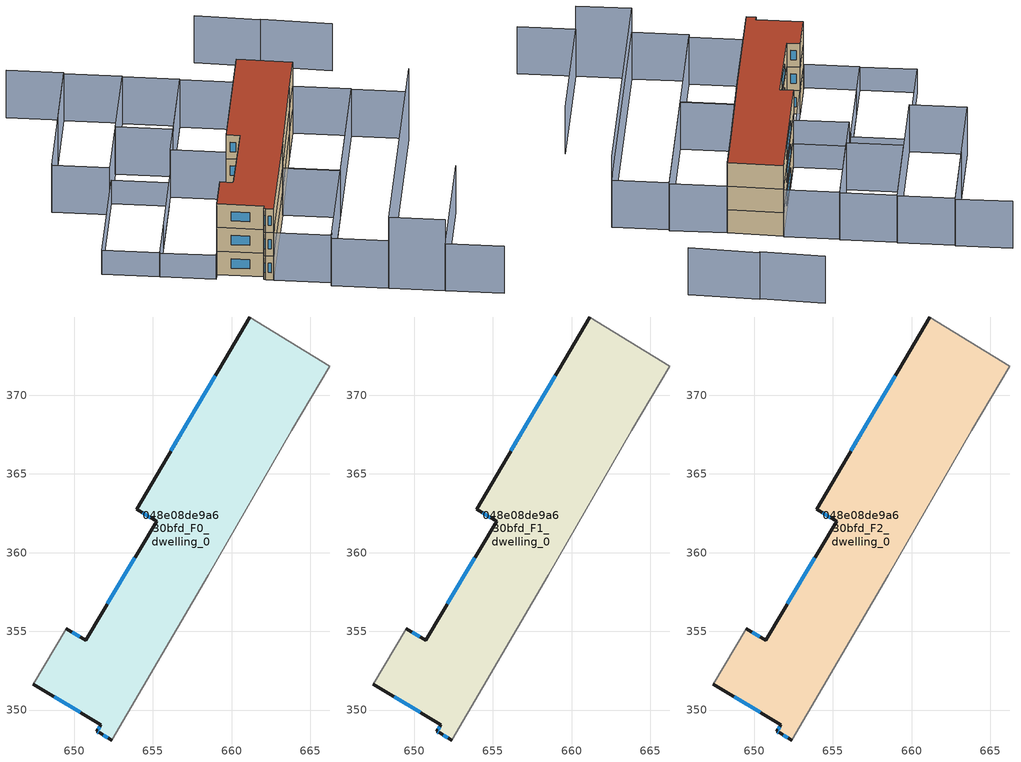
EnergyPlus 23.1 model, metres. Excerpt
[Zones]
048e08de9a630bfd_F0_dwelling_0
 floor ground (EU_floor_Construction): 666.22,371.84 663.82,367.77 658.53,358.56 652.37,348.09 651.62,348.54 651.44,348.65 651.69,349.07 647.41,351.63 649.49,355.16 650.71,354.43 655.23,362 653.96,362.76 661.14,374.97 z0
 wall outside (EU_wall_Construction): 661.14,374.97 653.96,362.76 655.23,362 650.71,354.43 649.49,355.16 / 647.41,351.63 651.69,349.07 651.44,348.65 651.62,348.54 652.37,348.09 z0:3
 wall adiabatic (EU_wall_Construction): 652.37,348.09 658.53,358.56 663.82,367.77 666.22,371.84 661.14,374.97 / 649.49,355.16 647.41,351.63 z0:3
 window (EU_Window_Construction): 650.34,354.65 649.86,354.94 / 653.86,359.69 652.09,356.74 / 654.35,362.53 654.84,362.23 / 658.95,371.25 656.15,366.49 / 651.85,348.41 652.14,348.23 / 651.5,348.62 651.56,348.58 / 651.62,348.94 651.52,348.78 / 648.72,350.85 650.39,349.85 z0.92:2.08
048e08de9a630bfd_F1_dwelling_0
 floor to 048e08de9a630bfd_F0_dwelling_0 (EU_floor_Construction): 666.22,371.84 663.82,367.77 658.53,358.56 652.37,348.09 651.62,348.54 651.44,348.65 651.69,349.07 647.41,351.63 649.49,355.16 650.71,354.43 655.23,362 653.96,362.76 661.14,374.97 z3
 wall outside (EU_wall_Construction): 661.14,374.97 653.96,362.76 655.23,362 650.71,354.43 649.49,355.16 / 647.41,351.63 651.69,349.07 651.44,348.65 651.62,348.54 652.37,348.09 z3:6
 wall adiabatic (EU_wall_Construction): 652.37,348.09 658.53,358.56 663.82,367.77 666.22,371.84 661.14,374.97 / 649.49,355.16 647.41,351.63 z3:6
 window (EU_Window_Construction): 650.34,354.65 649.86,354.94 / 653.86,359.69 652.09,356.74 / 654.35,362.53 654.84,362.23 / 658.95,371.25 656.15,366.49 / 651.85,348.41 652.14,348.23 / 651.5,348.62 651.56,348.58 / 651.62,348.94 651.52,348.78 / 648.72,350.85 650.39,349.85 z3.92:5.08
048e08de9a630bfd_F2_dwelling_0
 floor to 048e08de9a630bfd_F1_dwelling_0 (EU_floor_Construction): 666.22,371.84 663.82,367.77 658.53,358.56 652.37,348.09 651.62,348.54 651.44,348.65 651.69,349.07 647.41,351.63 649.49,355.16 650.71,354.43 655.23,362 653.96,362.76 661.14,374.97 z6
 wall outside (EU_wall_Construction): 661.14,374.97 653.96,362.76 655.23,362 650.71,354.43 649.49,355.16 / 647.41,351.63 651.69,349.07 651.44,348.65 651.62,348.54 652.37,348.09 z6:9
 wall adiabatic (EU_wall_Construction): 652.37,348.09 658.53,358.56 663.82,367.77 666.22,371.84 661.14,374.97 / 649.49,355.16 647.41,351.63 z6:9
 window (EU_Window_Construction): 650.34,354.65 649.86,354.94 / 653.86,359.69 652.09,356.74 / 654.35,362.53 654.84,362.23 / 658.95,371.25 656.15,366.49 / 651.85,348.41 652.14,348.23 / 651.5,348.62 651.56,348.58 / 651.62,348.94 651.52,348.78 / 648.72,350.85 650.39,349.85 z6.92:8.08
 roof outside (EU_roof_Construction): 658.53,358.56 663.82,367.77 666.22,371.84 661.14,374.97 653.96,362.76 655.23,362 650.71,354.43 649.49,355.16 647.41,351.63 651.69,349.07 651.44,348.65 651.62,348.54 652.37,348.09 z9
shading: 672.98,335.19 667.66,338.31 / 667.66,338.31 675.08,350.93 / 640.44,387.72 645.7,384.62 / 645.7,384.62 636.99,369.8 / 668.6,384.46 662.74,388.21 / 675.06,380.47 668.66,384.56 / 652.35,348.06 658.53,358.56 / 658.53,358.56 663.76,355.48 / 663.76,355.48 657.58,344.98 / 657.58,344.98 652.35,348.06 / 676.73,365.52 662.55,341.41 / 662.55,341.41 657.3,344.5 / 657.3,344.5 671.47,368.61 / 671.47,368.61 676.73,365.52 / 671.54,368.72 663.72,355.43 / 663.72,355.43 658.4,358.55 / 658.4,358.55 666.22,371.84 / 666.22,371.84 671.54,368.72 / 661.2,375.08 654.54,363.76 / 654.54,363.76 649.41,366.78 / 649.41,366.78 656.06,378.1 / 656.06,378.1 661.2,375.08 / 646.1,373.19 650.87,381.3 / 650.87,381.3 656.12,378.21 / 656.12,378.21 651.36,370.1 / 651.36,370.1 646.1,373.19 / 636.94,369.72 645.64,384.52 / 645.64,384.52 650.93,381.4 / 650.93,381.4 642.23,366.61 / 642.23,366.61 636.94,369.72 z0:6; 667.68,338.35 662.53,341.38 / 662.53,341.38 676.66,365.41 z0:9; 654.55,363.78 646.98,350.91 / 646.98,350.91 641.85,353.93 / 641.85,353.93 649.41,366.8 / 649.41,366.8 654.55,363.78 / 648.53,365.29 641.86,353.96 / 641.86,353.96 636.61,357.05 / 636.61,357.05 643.27,368.38 / 643.27,368.38 648.53,365.29 z0:3
[Building]
EU S2 Campaign: North Axis=0; Terrain=City; Solar Distribution=FullExterior
[Site:Location]
Montreal-Trudeau.Intl.AP: Latitude=45.4667; Longitude=-73.75; Time Zone=-5; Elevation=36
[SizingPeriod:WeatherFileDays]
AnnualSizingPeriod: Begin Month=1; Begin Day of Month=1; End Month=12; End Day of Month=31; Day of Week for Start Day=Monday; Use Weather File Daylight Saving Period=No; Use Weather File Rain and Snow Indicators=No
[MATERIAL]
EU_InternalMass_Material: Roughness=MediumRough; Thickness=0.1; Conductivity=1; Density=1800; Specific Heat=900; Thermal Absorptance=0.9; Solar Absorptance=0.7; Visible Absorptance=0.7
[MATERIAL:NOMASS] Roughness=MediumRough; Thermal Absorptance=0.9; Solar Absorptance=0.7; Visible Absorptance=0.7
Name | Thermal Resistance
EU_wall_NoMass | 4.33621
EU_roof_NoMass | 7.26354
EU_floor_NoMass | 3.00837
[WINDOWMATERIAL:SIMPLEGLAZINGSYSTEM]
EU_Window_SimpleGlazing: UFactor=1.98807; Solar Heat Gain Coefficient=0.7; Visible Transmittance=0.7
[CONSTRUCTION]
EU_wall_Construction: EU_wall_NoMass
EU_roof_Construction: EU_roof_NoMass
EU_floor_Construction: EU_floor_NoMass
EU_Window_Construction: EU_Window_SimpleGlazing
EU_InternalMass_Construction: EU_InternalMass_Material
[ZONE] Type=1; Multiplier=1; Ceiling Height=autocalculate; Floor Area=autocalculate; Part of Total Floor Area=Yes
Name | Volume
048e08de9a630bfd_F0_dwelling_0 | 452.355
048e08de9a630bfd_F1_dwelling_0; 048e08de9a630bfd_F2_dwelling_0 | 452.353
[INTERNALMASS] Construction=EU_InternalMass_Construction; Surface Area=150.785
Name | Zone or ZoneList
048e08de9a630bfd_F0_dwelling_0_EU_InternalMass | 048e08de9a630bfd_F0_dwelling_0
048e08de9a630bfd_F1_dwelling_0_EU_InternalMass | 048e08de9a630bfd_F1_dwelling_0
048e08de9a630bfd_F2_dwelling_0_EU_InternalMass | 048e08de9a630bfd_F2_dwelling_0
[OTHEREQUIPMENT] Fuel Type=Electricity; Design Level Calculation Method=Watts/Area; Power per Zone Floor Area=1; Fraction Latent=0; Fraction Radiant=0; Fraction Lost=0; Carbon Dioxide Generation Rate=0; EndUse Subcategory=EU_Step8_InternalGains
Name | Zone or ZoneList or Space or SpaceList | Schedule
EU_Step8_InternalGain_048e08de9a630bfd_F0_dwelling_0_f000 | 048e08de9a630bfd_F0_dwelling_0 | EU_Step8_GainSchedule_048e08de9a630bfd_F0_dwelling_0_f000
EU_Step8_InternalGain_048e08de9a630bfd_F1_dwelling_0_f000 | 048e08de9a630bfd_F1_dwelling_0 | EU_Step8_GainSchedule_048e08de9a630bfd_F1_dwelling_0_f000
EU_Step8_InternalGain_048e08de9a630bfd_F2_dwelling_0_f000 | 048e08de9a630bfd_F2_dwelling_0 | EU_Step8_GainSchedule_048e08de9a630bfd_F2_dwelling_0_f000
[ZONEVENTILATION:DESIGNFLOWRATE] Schedule=EU_AlwaysOn; Design Flow Rate Calculation Method=AirChanges/Hour; Air Changes per Hour=0.596421; Ventilation Type=Natural; Fan Pressure Rise=0; Fan Total Efficiency=1; Constant Term Coefficient=1; Temperature Term Coefficient=0; Velocity Term Coefficient=0; Velocity Squared Term Coefficient=0; Minimum Indoor Temperature=-100; Maximum Indoor Temperature=100; Delta Temperature=-100; Minimum Outdoor Temperature=-100; Maximum Outdoor Temperature=100; Maximum Wind Speed=40
Name | Zone or ZoneList or Space or SpaceList
EU_ConstantAir_048e08de9a630bfd_F0_dwelling_0 | 048e08de9a630bfd_F0_dwelling_0
EU_ConstantAir_048e08de9a630bfd_F1_dwelling_0 | 048e08de9a630bfd_F1_dwelling_0
EU_ConstantAir_048e08de9a630bfd_F2_dwelling_0 | 048e08de9a630bfd_F2_dwelling_0
[HVACTEMPLATE:THERMOSTAT] Constant Heating Setpoint=20; Constant Cooling Setpoint=50
EU_HeatOnly_048e08de9a630bfd_F0_dwelling_0; EU_HeatOnly_048e08de9a630bfd_F1_dwelling_0; EU_HeatOnly_048e08de9a630bfd_F2_dwelling_0
[HVACTEMPLATE:ZONE:IDEALLOADSAIRSYSTEM] System Availability Schedule=EU_AlwaysOn; Maximum Heating Supply Air Temperature=50; Minimum Cooling Supply Air Temperature=13; Maximum Heating Supply Air Humidity Ratio=0.0156; Minimum Cooling Supply Air Humidity Ratio=0.0077; Heating Limit=NoLimit; Cooling Limit=NoLimit; Heating Availability Schedule=EU_AlwaysOn; Cooling Availability Schedule=EU_CoolingOff; Dehumidification Control Type=ConstantSensibleHeatRatio; Cooling Sensible Heat Ratio=0.7; Dehumidification Setpoint=60; Humidification Control Type=None; Humidification Setpoint=30; Outdoor Air Method=None; Outdoor Air Flow Rate per Person=0.00944; Outdoor Air Flow Rate per Zone Floor Area=0; Outdoor Air Flow Rate per Zone=0; Demand Controlled Ventilation Type=None; Outdoor Air Economizer Type=NoEconomizer; Heat Recovery Type=None; Sensible Heat Recovery Effectiveness=0.7; Latent Heat Recovery Effectiveness=0.65
Name | Template Thermostat
048e08de9a630bfd_F0_dwelling_0 | EU_HeatOnly_048e08de9a630bfd_F0_dwelling_0
048e08de9a630bfd_F1_dwelling_0 | EU_HeatOnly_048e08de9a630bfd_F1_dwelling_0
048e08de9a630bfd_F2_dwelling_0 | EU_HeatOnly_048e08de9a630bfd_F2_dwelling_0
[SIZING:ZONE] Zone Cooling Design Supply Air Temperature Input Method=SupplyAirTemperature; Zone Cooling Design Supply Air Temperature=13; Zone Heating Design Supply Air Temperature Input Method=SupplyAirTemperature; Zone Heating Design Supply Air Temperature=50; Zone Cooling Design Supply Air Humidity Ratio=0.008; Zone Heating Design Supply Air Humidity Ratio=0.008; Cooling Design Air Flow Method=DesignDay; Cooling Design Air Flow Rate=0; Cooling Minimum Air Flow per Zone Floor Area=0.000762; Cooling Minimum Air Flow=0; Cooling Minimum Air Flow Fraction=0.2; Heating Design Air Flow Method=DesignDay; Heating Design Air Flow Rate=0; Heating Maximum Air Flow per Zone Floor Area=0.002032; Heating Maximum Air Flow=0.141576; Heating Maximum Air Flow Fraction=0.3; Account for Dedicated Outdoor Air System=No; Dedicated Outdoor Air System Control Strategy=NeutralSupplyAir; Dedicated Outdoor Air Low Setpoint Temperature for Design=autosize; Dedicated Outdoor Air High Setpoint Temperature for Design=autosize; Zone Load Sizing Method=Sensible Load Only No Latent Load; Zone Latent Cooling Design Supply Air Humidity Ratio Input Method=HumidityRatioDifference; Zone Cooling Design Supply Air Humidity Ratio Difference=0.005; Zone Latent Heating Design Supply Air Humidity Ratio Input Method=HumidityRatioDifference; Zone Humidification Design Supply Air Humidity Ratio Difference=0.005
048e08de9a630bfd_F0_dwelling_0; 048e08de9a630bfd_F1_dwelling_0; 048e08de9a630bfd_F2_dwelling_0
[SCHEDULE:CONSTANT]
Name | Hourly Value
EU_AlwaysOn | 1
EU_CoolingOff | 0
[SCHEDULE:FILE] Column Number=1; Rows to Skip at Top=0; Number of Hours of Data=8760; Column Separator=Comma; Interpolate to Timestep=No; Minutes per Item=60; Adjust Schedule for Daylight Savings=Yes
Name | File
EU_Step8_GainSchedule_048e08de9a630bfd_F0_dwelling_0_f000 | ../../schedules/048e08de9a630bfd/048e08de9a630bfd_F0_dwelling_0_f000_gain.csv
EU_Step8_GainSchedule_048e08de9a630bfd_F1_dwelling_0_f000 | ../../schedules/048e08de9a630bfd/048e08de9a630bfd_F1_dwelling_0_f000_gain.csv
EU_Step8_GainSchedule_048e08de9a630bfd_F2_dwelling_0_f000 | ../../schedules/048e08de9a630bfd/048e08de9a630bfd_F2_dwelling_0_f000_gain.csv
